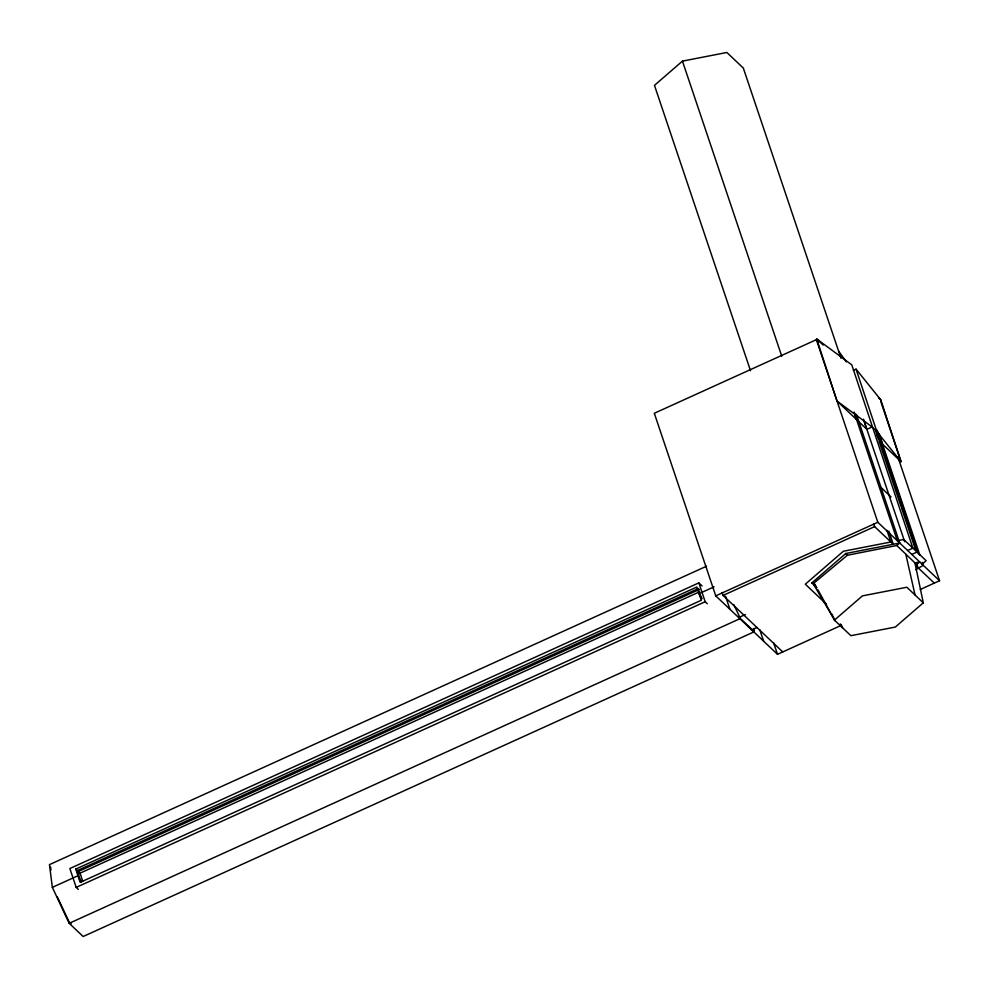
<?xml version="1.0" encoding="UTF-8"?>
<svg xmlns="http://www.w3.org/2000/svg" width="989" height="989" viewBox="0 0 989 989"><rect width="100%" height="100%" fill="white"/><g stroke="black" fill="none" stroke-linecap="round" stroke-linejoin="round"><path stroke-width="1.48" d="M840.984 358.253L743.32 68.068L726.866 52.479L682.447 61.12L654.471 85.351L750.515 370.714M816.877 587.787L811.771 582.954L845.743 553.519L899.706 543.01L856.449 414.453M915.74 569.713L923.293 565.337L922.304 562.42M922.094 564.2L926.149 560.689L903.773 539.5L897.332 540.748L854.088 412.24M923.293 602.82L895.329 627.051L850.899 635.692L834.444 620.115L862.408 595.885L906.839 587.243L923.293 602.82L914.936 562.877L896.763 545.495L847.388 555.249L813.601 583.362L811.771 582.954M896.763 545.495L899.706 543.01M818.533 341.737L816.37 339.684L654.31 413.278L715.752 595.86L777.502 654.322L841.688 625.172M907.642 550.514L912.896 548.141L851.789 364.854L816.704 338.955L837.028 401.064L866.859 429.325L872.113 426.976L876.254 430.895L901.028 461.678L880.828 399.915L856.054 369.132L853.42 370.306M706.566 566.202L49.45 864.633L52.343 887.356L69.193 923.306L83.15 936.521L754.323 631.724L753.902 628.472M702.066 585.945L698.84 582.892L69.848 868.54L76.19 887.393L78.341 889.42M75.733 869.096L696.862 587.021L701.312 600.274L80.196 882.349L75.733 869.096L80.035 873.176L82.717 881.125M699.396 589.432L78.279 871.507L78.935 876.637L81.469 882.052M80.035 873.176L699.755 591.731M52.343 887.356L77.97 875.722L78.935 876.637M701.621 599.05L699.087 593.647L714.107 586.823M715.752 595.86L877.812 522.266L939.55 580.728L920.264 589.493M76.19 887.393L705.182 601.732L707.333 603.772M722.094 592.51L723.083 595.427L874.622 526.618L893.277 544.271L888.839 531.105M739.784 617.099L745.409 614.54M816.481 587.194L815.01 584.536L813.947 585.018L834.852 620.511L831.737 613.823M69.193 923.306L740.353 618.496L754.323 631.724M911.784 554.433L917.026 552.06L856.054 369.132M751.38 630.042L757.005 627.483M914.936 562.877L919.696 561.95L915.653 565.461L934.296 583.114M837.028 401.064L872.113 426.976M813.601 583.362L815.01 584.536M816.704 338.955L823.207 345.112M878.553 397.763L880.828 399.915M881.014 487.466L891.015 496.923M826.581 604.341L805.318 584.202L843.357 551.256L890.879 542.009L886.948 530.327M723.083 595.427L782.756 651.936M71.159 923.775L68.995 921.736L57.226 896.64M845.743 553.519L847.388 555.249M838.548 350.996L846.436 361.937M840.353 623.96L842.677 627.904M817.952 589.864L834.852 620.511M733.875 604.675L740.353 618.496M700.051 594.562L701.955 598.617M81.135 882.485L77.97 875.722L77.315 870.592L698.432 588.517L699.087 593.647M880.865 401.757L901.028 461.678L878.912 440.735L901.004 506.393M939.55 580.728L897.777 456.609L898.766 459.526M879.06 433.911L919.857 555.113M877.379 431.315L918.657 553.976M876.946 434.888L878.417 439.289M901.498 507.852L915.765 550.255M916.568 563.334L918.039 567.723M863.879 420.498L904.7 541.762M816.37 339.684L877.812 522.266M873.646 523.688L874.622 526.618M682.447 61.12L781.767 356.263M773.608 642.776L777.502 654.322M759.725 629.634L763.619 641.181M725.555 596.293L729.931 609.273M698.84 582.892L705.182 601.732M879.221 434.084L882.509 444.135M877.082 430.079L881.31 443.01M875.624 430.672L877.033 434.987M863.545 419.212L866.859 429.325M854.187 412.326L856.548 419.559M905.813 554.248L915.06 595.032M50.612 867.118L50.995 870.135"/></g></svg>
